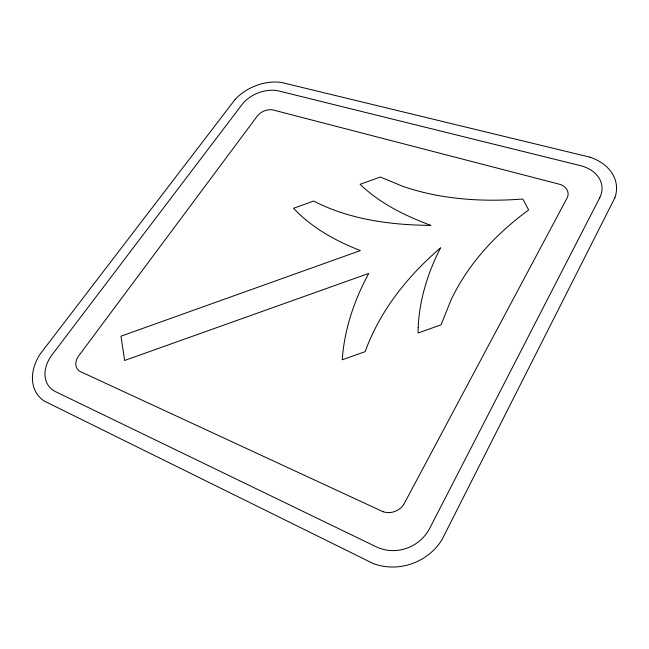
<?xml version="1.0" encoding="UTF-8"?>
<svg xmlns="http://www.w3.org/2000/svg" width="649" height="649" viewBox="0 0 649 649"><rect width="100%" height="100%" fill="white"/><g stroke="black" fill="none" stroke-linecap="round" stroke-linejoin="round"><path stroke-width="0.97" d="M614.903 197.758L441.718 540.195A55.619 52.228 -27.9 0 1 373.54 563.665M403.71 504.549L567.502 197.231A15.057 11.252 -6.4 0 0 560.16 184.421L272.694 109.868A12.542 8.518 -21.8 0 0 257.888 115.262L78.05 356.731A14.74 10.863 -37.3 0 0 79.705 371.269L383.056 511.704M235.125 99.427L40.181 354.029A47.345 34.657 -37.9 0 0 44.124 400.985L373.532 563.697M589.941 157.172L281.496 82.464A39.84 26.844 -21.8 0 0 235.141 99.427M403.702 504.541A17.158 15.925 -26.7 0 1 383.064 511.696M589.925 157.188A48.44 35.987 -5.6 0 1 614.879 197.75M418.183 327.558L418.029 332.986L441.052 324.849L451.104 299.781A311.106 249.119 12.6 0 1 469.113 269.157C485.379 246.19 506.001 226.574 528.627 209.952L522.818 199.024C493.686 201.247 464.197 200.517 435.455 195.008A215.76 142.618 -10.6 0 1 402.55 186.222L380.346 177.023L360.138 184.308C379.933 203.51 405.236 215.825 430.814 225.381C390.787 225.057 349.633 219.638 313.662 201.052L293.559 208.297C311.828 227.767 335.711 240.957 360.357 250.579L120.982 336.19L124.616 360.479L368.754 273.424C354.281 300.033 344.327 329.432 342.242 359.765L365.119 351.685A290.549 246.62 9.6 0 1 377.969 323.21C393.643 294.248 415.725 269.173 440.622 247.796C427.878 272.491 419.384 299.684 418.183 327.558M599.692 197.856L429.898 527.945A39.378 36.969 -27.9 0 1 376.217 546.815L55.652 391.704A33.529 24.54 -37.9 0 1 52.35 354.403L241.915 104.692A28.215 19.008 -21.8 0 1 279.013 91.03L580.295 165.6A34.3 25.481 -5.7 0 1 599.692 197.856"/></g></svg>
